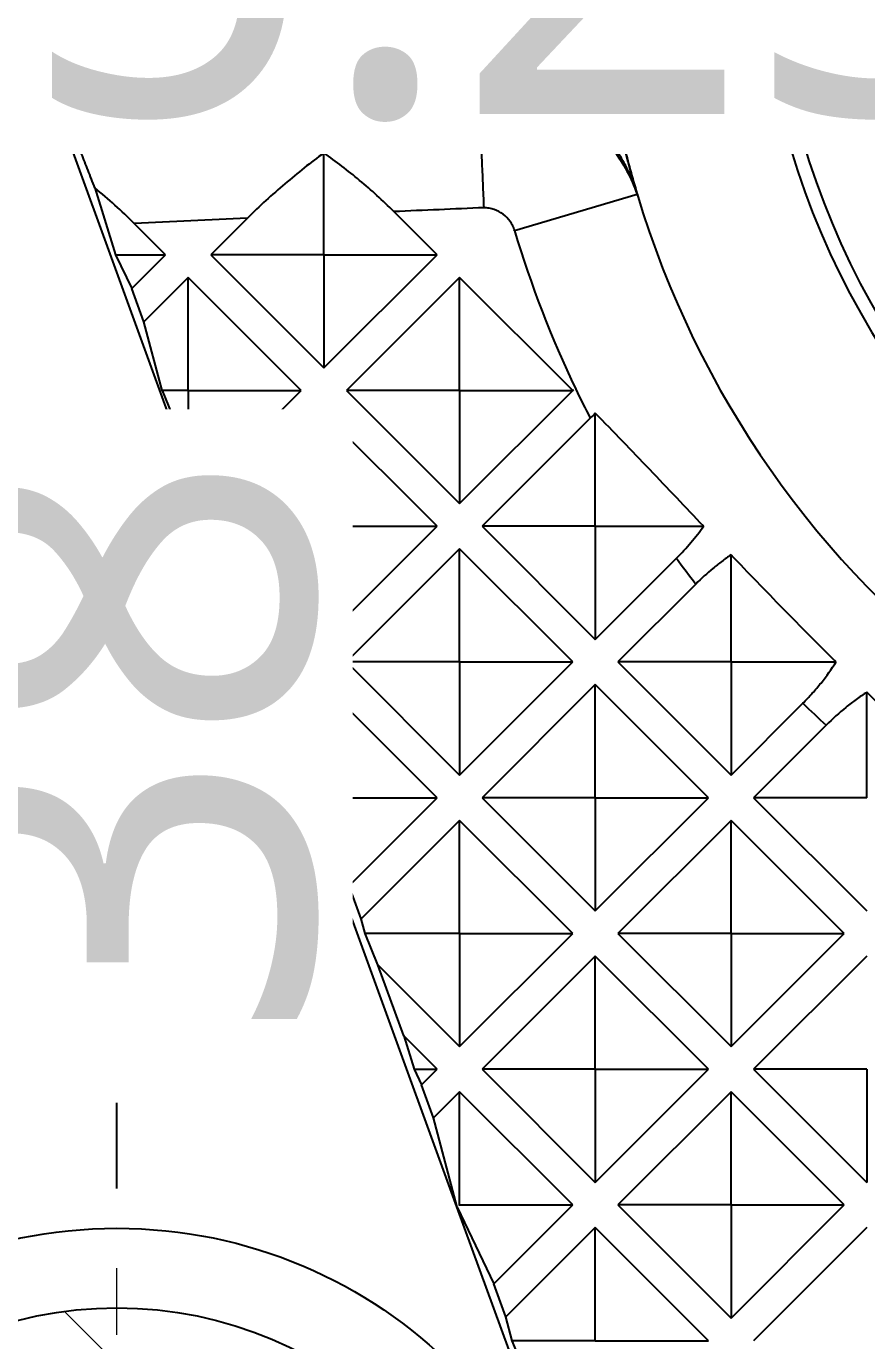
# Model space of a CAD drawing. Header units: millimetres. Extents: x 2519 to 3162, y 2051 to 2506.
# Drawn here: x 2850.84 to 2856.13, y 2315.84 to 2324.1 of the extents above; entities that cross this region are included whole.
import ezdxf
from ezdxf.enums import TextEntityAlignment as Align
from ezdxf.lldxf.tags import DXFTag

# ---------------------------------------------------------------- set-up
doc = ezdxf.new("R2010")
doc.units = ezdxf.units.MM
doc.linetypes.add('CENTER', pattern=[50.8, 31.75, -6.35, 6.35, -6.35])
doc.layers.add('20', color=7, linetype='Continuous', true_color=0xffffff)
doc.layers.add('dim', color=82, linetype='Continuous', lineweight=9)
doc.layers.add('epin', color=13, linetype='Continuous', lineweight=9)
doc.styles.add('Capful-A', font='')
doc.styles.add('TXT05', font='txt.shx', dxfattribs={"width": 0.5, "bigfont": 'gbcbig.shx'})
doc.styles.get('Capful-A').set_extended_font_data('Microsoft YaHei')
tags = doc.linetypes.add('DASHED', pattern=[25.72, 12.86, -12.86]).pattern_tags.tags
tags[6:7] = [DXFTag(74, 4), DXFTag(75, 0), DXFTag(340, '0'), DXFTag(46, 0.0), DXFTag(50, 0.0), DXFTag(44, 0.0), DXFTag(45, 0.0)]
tags[4:5] = [DXFTag(74, 4), DXFTag(75, 0), DXFTag(340, '0'), DXFTag(46, 0.0), DXFTag(50, 0.0), DXFTag(44, 0.0), DXFTag(45, 0.0)]
doc.dimstyles.new('Capful-A-1.0', dxfattribs={"dimtxt": 2.5, "dimasz": 2.5, "dimexe": 1.5, "dimexo": 1, "dimgap": 1.5, "dimtad": 0, "dimdsep": 46, "dimtxsty": 'Capful-A', "dimcen": 0, "dimclrt": 2, "dimazin": 2, "dimtfac": 1, "dimtmove": 0, "dimatfit": 3, "dimfxl": 0, "dimtolj": 1, "dimtzin": 0, "dimarcsym": 0})

# ---------------------------------------------------------------- blocks, each defined once
blk = doc.blocks.new('epin_ejp_5')
at = {"layer": 'epin'}
h = blk.add_hatch(dxfattribs=at)
h.set_pattern_fill('_ANSI31', color=123, scale=0.125, angle=90)
h.set_pattern_definition([(135, (-3763.9753, 4046.3883), (-0.280633004, -0.280633004), [])])
h.paths.add_polyline_path([(0, 2.5, 0.414214), (-2.5, 0), (0, 0)])
h.paths.add_polyline_path([(2.5, 0), (0, 0), (0, -2.5, 0.414214)])
at = {"layer": 'epin', "color": 1, "linetype": 'CENTER', "ltscale": 0.1}
for p, q in [((0, -2.75), (0, 2.75)), ((-2.75, 0), (2.75, 0))]:
    blk.add_line(p, q, dxfattribs=at)
at = {"layer": 'epin'}
blk.add_circle((0, 0), 2.5, dxfattribs=at)
at = {"layer": 'epin', "color": 6, "style": 'TXT05', "width": 0.5}
blk.add_text('%%c5', height=1.75, dxfattribs=at).set_placement((0.8292, 1.125), align=Align.MIDDLE)
blk = doc.blocks.new('*D133')
at = {"layer": 'Defpoints', "color": 0, "transparency": 16777216}
for p in [(2883.1637, 2315.0501), (2884.6611, 2315.0501), (2813.4137, 2279.5501)]:
    blk.add_point(p, dxfattribs=at)
at = {"layer": 'dim', "color": 0, "lineweight": -2, "transparency": 16777216}
blk.add_line((2883.6635, 2315.0501), (2884.6611, 2315.0501), dxfattribs=at)
at = {"layer": 'dim', "color": 2, "transparency": 16777216, "insert": (2891.4287, 2315.0501), "char_height": 2.5, "attachment_point": 5, "style": 'Capful-A', "bg_fill": 3, "box_fill_scale": 1.1, "bg_fill_color": 256, "bg_fill_true_color": 13158600, "bg_fill_transparency": 0}
blk.add_mtext('\\A1;35.5({\\fISOCPEUR|b0|i0|c134|p34;%%C}5)', dxfattribs=at)
blk = doc.blocks.new('*D134')
at = {"layer": 'Defpoints', "color": 0, "transparency": 16777216}
for p in [(2880.4137, 2319.3038), (2880.4137, 2317.8001), (2813.4137, 2279.5501)]:
    blk.add_point(p, dxfattribs=at)
at = {"layer": 'dim', "color": 0, "lineweight": -2, "transparency": 16777216}
blk.add_line((2880.4137, 2318.2998), (2880.4137, 2319.3038), dxfattribs=at)
at = {"layer": 'dim', "color": 2, "transparency": 16777216, "insert": (2880.4137, 2321.5611), "char_height": 2.5, "attachment_point": 5, "rotation": 90, "style": 'Capful-A', "bg_fill": 3, "box_fill_scale": 1.1, "bg_fill_color": 256, "bg_fill_true_color": 13158600, "bg_fill_transparency": 0}
blk.add_mtext('\\A1;67', dxfattribs=at)
blk = doc.blocks.new('*D137')
at = {"layer": 'Defpoints', "color": 0, "transparency": 16777216}
for p in [(2871.0387, 2321.7601), (2813.4137, 2279.5501)]:
    blk.add_point(p, dxfattribs=at)
at = {"layer": 'dim', "color": 0, "lineweight": -2, "transparency": 16777216}
blk.add_line((2870.539, 2321.7601), (2870.3055, 2321.7601), dxfattribs=at)
at = {"layer": 'dim', "color": 2, "transparency": 16777216, "insert": (2865.8976, 2321.7601), "char_height": 2.5, "attachment_point": 5, "style": 'Capful-A', "bg_fill": 3, "box_fill_scale": 1.1, "bg_fill_color": 256, "bg_fill_true_color": 13158600, "bg_fill_transparency": 0}
blk.add_mtext('\\A1;42.21', dxfattribs=at)
at = {"layer": 'Defpoints', "color": 0, "transparency": 16777216}
blk.add_point((2870.3055, 2321.7601), dxfattribs=at)
blk = doc.blocks.new('*D138')
at = {"layer": 'Defpoints', "color": 0, "transparency": 16777216}
for p in [(2873.2387, 2325.864), (2873.2387, 2323.9601), (2813.4137, 2279.5501)]:
    blk.add_point(p, dxfattribs=at)
at = {"layer": 'dim', "color": 0, "lineweight": -2, "transparency": 16777216}
blk.add_line((2873.2387, 2324.4598), (2873.2387, 2325.864), dxfattribs=at)
at = {"layer": 'dim', "color": 2, "transparency": 16777216, "insert": (2873.2387, 2330.3752), "char_height": 2.5, "attachment_point": 5, "rotation": 90, "style": 'Capful-A', "bg_fill": 3, "box_fill_scale": 1.1, "bg_fill_color": 256, "bg_fill_true_color": 13158600, "bg_fill_transparency": 0}
blk.add_mtext('\\A1;59.83', dxfattribs=at)
blk = doc.blocks.new('*D139')
at = {"layer": 'Defpoints', "color": 0, "transparency": 16777216}
for p in [(2857.7384, 2324.7751), (2858.2603, 2324.7751), (2813.4137, 2279.5501)]:
    blk.add_point(p, dxfattribs=at)
at = {"layer": 'dim', "color": 0, "lineweight": -2, "transparency": 16777216}
blk.add_line((2857.7605, 2324.7751), (2857.7384, 2324.7751), dxfattribs=at)
at = {"layer": 'dim', "color": 2, "transparency": 16777216, "insert": (2853.1005, 2324.7751), "char_height": 2.5, "attachment_point": 5, "style": 'Capful-A', "bg_fill": 3, "box_fill_scale": 1.1, "bg_fill_color": 256, "bg_fill_true_color": 13158600, "bg_fill_transparency": 0}
blk.add_mtext('\\A1;45.23', dxfattribs=at)
blk = doc.blocks.new('*D140')
at = {"layer": 'Defpoints', "color": 0, "transparency": 16777216}
for p in [(2860.4603, 2327.7548), (2860.4603, 2326.9751), (2813.4137, 2279.5501)]:
    blk.add_point(p, dxfattribs=at)
at = {"layer": 'dim', "color": 0, "lineweight": -2, "transparency": 16777216}
blk.add_line((2860.4603, 2327.4748), (2860.4603, 2327.7548), dxfattribs=at)
at = {"layer": 'dim', "color": 2, "transparency": 16777216, "insert": (2860.4603, 2332.3967), "char_height": 2.5, "attachment_point": 5, "rotation": 90, "style": 'Capful-A', "bg_fill": 3, "box_fill_scale": 1.1, "bg_fill_color": 256, "bg_fill_true_color": 13158600, "bg_fill_transparency": 0}
blk.add_mtext('\\A1;47.05', dxfattribs=at)
blk = doc.blocks.new('*D142')
at = {"layer": 'Defpoints', "color": 0, "transparency": 16777216}
for p in [(2851.4137, 2317.3379), (2851.4137, 2316.3001), (2813.4137, 2279.5501)]:
    blk.add_point(p, dxfattribs=at)
at = {"layer": 'dim', "color": 0, "lineweight": -2, "transparency": 16777216}
blk.add_line((2851.4137, 2316.7998), (2851.4137, 2317.3379), dxfattribs=at)
at = {"layer": 'dim', "color": 2, "transparency": 16777216, "insert": (2851.4137, 2319.5815), "char_height": 2.5, "attachment_point": 5, "rotation": 90, "style": 'Capful-A', "bg_fill": 3, "box_fill_scale": 1.1, "bg_fill_color": 256, "bg_fill_true_color": 13158600, "bg_fill_transparency": 0}
blk.add_mtext('\\A1;38', dxfattribs=at)

msp = doc.modelspace()

# ---------------------------------------------------------------- linework, layer by layer
at = {"layer": '20', "color": 7, "linetype": 'Continuous'}
for p, q in [((2853.5507, 2316.6857), (2851.014, 2323.6552)), ((2852.7147, 2322.666), (2852.7147, 2323.306)), ((2851.2754, 2323.0857), (2851.4053, 2322.666)), ((2853.9126, 2322.8175), (2854.6829, 2323.0478)), ((2851.7198, 2322.666), (2851.523, 2322.8627)), ((2852.2336, 2322.8956), (2852.004, 2322.666)), ((2853.4253, 2322.666), (2853.1544, 2322.9369)), ((2851.4053, 2322.666), (2851.7198, 2322.666)), ((2851.4053, 2322.666), (2851.5074, 2322.4536)), ((2851.5074, 2322.4536), (2851.7198, 2322.666)), ((2852.004, 2322.666), (2852.7147, 2321.9554)), ((2852.7147, 2322.666), (2852.004, 2322.666)), ((2852.7147, 2321.9554), (2853.4253, 2322.666)), ((2852.7147, 2322.666), (2853.4253, 2322.666)), ((2852.7147, 2322.666), (2852.7147, 2321.9554)), ((2851.5832, 2322.2452), (2851.5074, 2322.4536)), ((2851.8619, 2322.5239), (2851.5832, 2322.2452)), ((2851.8619, 2321.8132), (2851.8619, 2322.5239)), ((2852.5725, 2321.8132), (2851.8619, 2322.5239)), ((2853.5674, 2322.5239), (2852.8568, 2321.8132)), ((2853.5674, 2321.8132), (2853.5674, 2322.5239)), ((2854.2805, 2321.8108), (2853.5674, 2322.5239)), ((2851.6974, 2321.8132), (2851.5832, 2322.2452)), ((2851.8619, 2321.8132), (2851.6974, 2321.8132)), ((2851.6974, 2321.8132), (2851.8619, 2321.4124)), ((2851.8619, 2321.8132), (2851.8619, 2321.4124)), ((2851.8619, 2321.8132), (2852.5725, 2321.8132)), ((2851.9625, 2321.2032), (2852.5725, 2321.8132)), ((2853.5674, 2321.8132), (2852.8568, 2321.8132)), ((2852.8568, 2321.8132), (2853.5674, 2321.1026)), ((2853.5674, 2321.1026), (2854.2851, 2321.8202)), ((2853.5674, 2321.8132), (2853.5674, 2321.1026)), ((2853.5674, 2321.8132), (2854.2811, 2321.8132)), ((2852.7147, 2321.6711), (2852.0384, 2320.9948)), ((2852.7147, 2320.9605), (2852.7147, 2321.6711)), ((2853.4253, 2320.9605), (2852.7147, 2321.6711)), ((2854.3882, 2321.6391), (2853.7096, 2320.9605)), ((2854.4202, 2320.9605), (2854.4202, 2321.6703)), ((2851.8619, 2321.4124), (2851.9625, 2321.2032)), ((2852.0384, 2320.9948), (2851.9625, 2321.2032)), ((2852.0384, 2320.9948), (2852.0474, 2320.9605)), ((2852.7147, 2320.9605), (2852.0474, 2320.9605)), ((2852.0474, 2320.9605), (2852.0776, 2320.8868)), ((2852.0776, 2320.8868), (2852.7147, 2320.2498)), ((2852.2403, 2320.4399), (2852.0776, 2320.8868)), ((2852.7147, 2320.2498), (2853.4253, 2320.9605)), ((2852.7147, 2320.9605), (2852.7147, 2320.2498)), ((2852.7147, 2320.9605), (2853.4253, 2320.9605)), ((2854.4202, 2320.9605), (2853.7096, 2320.9605)), ((2853.7096, 2320.9605), (2854.4202, 2320.2498)), ((2854.4202, 2320.9605), (2854.4202, 2320.2498)), ((2854.4202, 2320.9605), (2855.1013, 2320.9605)), ((2853.5674, 2320.8183), (2852.8568, 2320.1077)), ((2853.5674, 2320.1077), (2853.5674, 2320.8183)), ((2854.2781, 2320.1077), (2853.5674, 2320.8183)), ((2854.4202, 2320.2498), (2854.9302, 2320.7598)), ((2855.273, 2320.1077), (2855.273, 2320.7808)), ((2855.052, 2320.5973), (2854.5623, 2320.1077)), ((2852.5725, 2320.1077), (2852.2403, 2320.4399)), ((2852.2403, 2320.4399), (2852.3431, 2320.1077)), ((2852.3431, 2320.1077), (2852.5725, 2320.1077)), ((2852.3431, 2320.1077), (2852.4176, 2319.9528)), ((2852.4176, 2319.9528), (2852.5725, 2320.1077)), ((2853.5674, 2320.1077), (2852.8568, 2320.1077)), ((2852.8568, 2320.1077), (2853.5674, 2319.397)), ((2853.5674, 2320.1077), (2853.5674, 2319.397)), ((2853.5674, 2319.397), (2854.2781, 2320.1077)), ((2853.5674, 2320.1077), (2854.2781, 2320.1077)), ((2855.273, 2320.1077), (2854.5623, 2320.1077)), ((2854.5623, 2320.1077), (2855.273, 2319.397)), ((2855.273, 2320.1077), (2855.273, 2319.397)), ((2855.273, 2320.1077), (2855.933, 2320.1077)), ((2852.4935, 2319.7444), (2852.4176, 2319.9528)), ((2852.7147, 2319.9656), (2852.4935, 2319.7444)), ((2853.4253, 2319.2549), (2852.7147, 2319.9656)), ((2852.7147, 2319.2549), (2852.7147, 2319.9656)), ((2854.4202, 2319.9656), (2853.7096, 2319.2549)), ((2855.1309, 2319.2549), (2854.4202, 2319.9656)), ((2854.4202, 2319.2549), (2854.4202, 2319.9656)), ((2856.1258, 2319.2549), (2856.1258, 2319.9175)), ((2855.273, 2319.397), (2855.7242, 2319.8483)), ((2852.6228, 2319.2549), (2852.4935, 2319.7444)), ((2855.8712, 2319.7111), (2855.4151, 2319.2549)), ((2852.7147, 2319.2549), (2852.6228, 2319.2549)), ((2852.6228, 2319.2549), (2852.7147, 2319.0311)), ((2852.7147, 2319.2549), (2852.7147, 2319.0311)), ((2852.7147, 2319.2549), (2853.4253, 2319.2549)), ((2852.8727, 2318.7023), (2853.4253, 2319.2549)), ((2853.7096, 2319.2549), (2854.4202, 2318.5443)), ((2854.4202, 2319.2549), (2853.7096, 2319.2549)), ((2854.4202, 2318.5443), (2855.1309, 2319.2549)), ((2854.4202, 2319.2549), (2854.4202, 2318.5443)), ((2854.4202, 2319.2549), (2855.1309, 2319.2549)), ((2855.4151, 2319.2549), (2856.1258, 2318.5443)), ((2856.1258, 2319.2549), (2855.4151, 2319.2549)), ((2853.5674, 2319.1128), (2852.9486, 2318.4939)), ((2854.2781, 2318.4021), (2853.5674, 2319.1128)), ((2853.5674, 2318.4021), (2853.5674, 2319.1128)), ((2855.273, 2319.1128), (2854.5623, 2318.4021)), ((2855.273, 2318.4021), (2855.273, 2319.1128)), ((2855.9836, 2318.4021), (2855.273, 2319.1128)), ((2852.7147, 2319.0311), (2852.8727, 2318.7023)), ((2852.9486, 2318.4939), (2852.8727, 2318.7023)), ((2852.9728, 2318.4021), (2852.9486, 2318.4939)), ((2853.5674, 2318.4021), (2852.9728, 2318.4021)), ((2853.0536, 2318.2053), (2852.9728, 2318.4021)), ((2853.5674, 2318.4021), (2853.5674, 2317.6915)), ((2853.5674, 2318.4021), (2854.2781, 2318.4021)), ((2853.5674, 2317.6915), (2854.2781, 2318.4021)), ((2855.273, 2318.4021), (2854.5623, 2318.4021)), ((2854.5623, 2318.4021), (2855.273, 2317.6915)), ((2855.273, 2318.4021), (2855.273, 2317.6915)), ((2855.273, 2318.4021), (2855.9836, 2318.4021)), ((2855.273, 2317.6915), (2855.9836, 2318.4021)), ((2854.4202, 2318.26), (2853.7096, 2317.5494)), ((2854.4202, 2317.5494), (2854.4202, 2318.26)), ((2855.1309, 2317.5494), (2854.4202, 2318.26)), ((2856.1258, 2318.26), (2855.4151, 2317.5494)), ((2853.0536, 2318.2053), (2853.5674, 2317.6915)), ((2853.2163, 2317.7584), (2853.0536, 2318.2053)), ((2853.4253, 2317.5494), (2853.2163, 2317.7584)), ((2853.2163, 2317.7584), (2853.281, 2317.5494)), ((2853.281, 2317.5494), (2853.3279, 2317.4519)), ((2853.281, 2317.5494), (2853.4253, 2317.5494)), ((2853.3279, 2317.4519), (2853.4253, 2317.5494)), ((2853.7096, 2317.5494), (2854.4202, 2316.8387)), ((2854.4202, 2317.5494), (2853.7096, 2317.5494)), ((2854.4202, 2317.5494), (2855.1309, 2317.5494)), ((2854.4202, 2317.5494), (2854.4202, 2316.8387)), ((2854.4202, 2316.8387), (2855.1309, 2317.5494)), ((2856.1258, 2317.5494), (2855.4151, 2317.5494)), ((2855.4151, 2317.5494), (2856.1258, 2316.8387)), ((2856.1258, 2317.5494), (2856.1258, 2316.8387)), ((2853.4037, 2317.2435), (2853.3279, 2317.4519)), ((2853.5674, 2317.4072), (2853.4037, 2317.2435)), ((2854.2781, 2316.6966), (2853.5674, 2317.4072)), ((2853.5674, 2316.6941), (2853.5674, 2317.4072)), ((2855.273, 2317.4072), (2854.5623, 2316.6966)), ((2855.9836, 2316.6966), (2855.273, 2317.4072)), ((2855.273, 2316.6966), (2855.273, 2317.4072)), ((2853.5519, 2316.6827), (2853.4037, 2317.2435)), ((2856.8161, 2307.7141), (2853.5507, 2316.6857)), ((2853.5519, 2316.6821), (2853.783, 2316.2015)), ((2853.5649, 2316.6966), (2854.2781, 2316.6966)), ((2853.783, 2316.2015), (2854.2781, 2316.6966)), ((2855.273, 2316.6966), (2854.5623, 2316.6966)), ((2854.5623, 2316.6966), (2855.273, 2315.986)), ((2855.273, 2316.6966), (2855.273, 2315.986)), ((2855.273, 2315.986), (2855.9836, 2316.6966)), ((2855.273, 2316.6966), (2855.9836, 2316.6966)), ((2854.4202, 2316.5545), (2853.8588, 2315.9931)), ((2854.4202, 2315.8438), (2854.4202, 2316.5545)), ((2855.1309, 2315.8438), (2854.4202, 2316.5545)), ((2856.1258, 2316.5545), (2855.4151, 2315.8438)), ((2853.8588, 2315.9931), (2853.783, 2316.2015)), ((2853.8983, 2315.8438), (2853.8588, 2315.9931)), ((2854.4202, 2315.8438), (2853.8983, 2315.8438)), ((2854.0296, 2315.5238), (2853.8983, 2315.8438)), ((2854.4202, 2315.8438), (2855.1309, 2315.8438))]:
    msp.add_line(p, q, dxfattribs=at)
at = {"layer": '20', "color": 8, "linetype": 'DASHED', "ltscale": 0.2}
for centre, radius in [((2860.4603, 2324.7751), 4.5), ((2851.4137, 2313.5501), 3)]:
    msp.add_circle(centre, radius, dxfattribs=at)
at = {"layer": '20', "color": 7, "linetype": 'Continuous'}
for radius, start, end in [(4.9372, 179.91586, 284.2485), (5.025, 180.54981, 283.66177), (6.03, 196.64546, 269.46964), (6.03, 196.64546, 269.46964), (6.834, 196.64546, 205.59824), (6.834, 205.59824, 207.31458), (6.834, 215.98275, 217.68524), (6.834, 226.13102, 227.81725)]:
    msp.add_arc((2860.4603, 2324.7751), radius, start, end, dxfattribs=at)
for centre, major_axis, ratio, start_param, end_param in [((2878.0723, 1756.9755), (-30.4201, 566.4964), 0.998628, 6.272521, 6.277212), ((2878.0743, 1756.9397), (30.4402, -566.4913), 0.99863, 3.130893, 3.135542), ((2878.0715, 1756.9923), (30.4402, -566.4913), 0.99863, 3.135614, 3.146741), ((2878.072, 1756.9818), (30.397, -565.6874), 0.99863, 3.130893, 3.131895), ((2878.072, 1756.9818), (30.397, -565.6874), 0.99863, 3.133525, 3.134782)]:
    msp.add_ellipse(centre, major_axis=major_axis, ratio=ratio, start_param=start_param, end_param=end_param, dxfattribs=at)
for points, knots in [([(2860.1253, 2336.7143), (2852.4574, 2336.4591), (2837.8403, 2335.7475), (2817.0578, 2333.8057), (2798.4628, 2331.0691), (2782.0749, 2327.7339), (2771.941, 2325.0435), (2767.2723, 2323.6076)], [0, 0, 0, 0, 0.244656, 0.466614, 0.665581, 0.844046, 1, 1, 1, 1]), ([(2767.2723, 2323.6076), (2771.0208, 2324.7605), (2774.7996, 2325.7947), (2779.5517, 2326.9748), (2780.5035, 2327.2051), (2782.4099, 2327.6555), (2784.3189, 2328.0955), (2786.2331, 2328.5152), (2787.6705, 2328.8226), (2788.15, 2328.9239), (2789.1095, 2329.124), (2789.5894, 2329.2228), (2791.9899, 2329.7109), (2793.9133, 2330.082), (2797.7659, 2330.7883), (2799.6951, 2331.1236), (2805.4905, 2332.0786), (2809.3649, 2332.6472), (2815.1914, 2333.4065), (2817.136, 2333.644), (2820.0564, 2333.978), (2821.0305, 2334.0856), (2822.9791, 2334.2937), (2825.903, 2334.5951), (2828.8298, 2334.8654), (2832.7346, 2335.2003), (2834.6882, 2335.355), (2838.5973, 2335.6409), (2840.5528, 2335.7721), (2844.4648, 2336.0131), (2846.4212, 2336.1228), (2852.2921, 2336.4228), (2856.208, 2336.5839), (2860.1253, 2336.7143)], [0, 0, 0, 0, 0.125, 0.125, 0.15625, 0.15625, 0.1875, 0.21875, 0.21875, 0.234375, 0.234375, 0.25, 0.25, 0.3125, 0.3125, 0.375, 0.375, 0.5, 0.5, 0.5625, 0.5625, 0.59375, 0.59375, 0.625, 0.6875, 0.6875, 0.75, 0.75, 0.8125, 0.8125, 0.875, 0.875, 1, 1, 1, 1]), ([(2854.4836, 2323.9745), (2854.4795, 2324.0056), (2854.4739, 2324.0363), (2854.4599, 2324.0973), (2854.4514, 2324.1275), (2854.4221, 2324.216), (2854.3974, 2324.2726), (2854.3526, 2324.354), (2854.3364, 2324.3805), (2854.3101, 2324.4193), (2854.301, 2324.4321), (2854.2823, 2324.457), (2854.2727, 2324.4692), (2854.2235, 2324.529), (2854.18, 2324.5729), (2854.1205, 2324.6227), (2854.1084, 2324.6324), (2854.0835, 2324.6513), (2854.0708, 2324.6606), (2854.0323, 2324.6872), (2854.006, 2324.7036), (2853.9252, 2324.749), (2853.8687, 2324.7742), (2853.795, 2324.7992), (2853.78, 2324.8039), (2853.75, 2324.8126), (2853.7349, 2324.8165), (2853.6896, 2324.8273), (2853.6592, 2324.8331), (2853.5675, 2324.8462), (2853.5056, 2324.8493), (2853.443, 2324.8465)], [0, 0, 0, 0, 0.0625, 0.0625, 0.125, 0.125, 0.25, 0.25, 0.3125, 0.3125, 0.34375, 0.34375, 0.375, 0.375, 0.5, 0.5, 0.53125, 0.53125, 0.5625, 0.5625, 0.625, 0.625, 0.75, 0.75, 0.78125, 0.78125, 0.8125, 0.8125, 0.875, 0.875, 1, 1, 1, 1]), ([(2853.6867, 2323.7637), (2853.6827, 2323.776), (2853.6748, 2323.8006), (2853.6631, 2323.8376), (2853.6516, 2323.8746), (2853.6404, 2323.9117), (2853.6293, 2323.9488), (2853.6186, 2323.9859), (2853.608, 2324.0231), (2853.5977, 2324.0604), (2853.5877, 2324.0977), (2853.5779, 2324.1351), (2853.5682, 2324.1724), (2853.562, 2324.1974), (2853.5589, 2324.2099)], [0, 0, 0, 0, 0.082882, 0.165846, 0.248893, 0.332021, 0.415231, 0.498523, 0.581898, 0.665354, 0.748892, 0.832513, 0.916215, 1, 1, 1, 1]), ([(2854.6829, 2323.0478), (2854.6671, 2323.1009), (2854.647, 2323.1521), (2854.6108, 2323.226), (2854.5913, 2323.2622), (2854.5693, 2323.2973), (2854.5542, 2323.3205), (2854.5464, 2323.332), (2854.5063, 2323.3882), (2854.4709, 2323.43), (2854.413, 2323.4881), (2854.3828, 2323.516), (2854.3508, 2323.5421), (2854.329, 2323.5592), (2854.3179, 2323.5675), (2854.2617, 2323.6078), (2854.2147, 2323.636), (2854.1411, 2323.6724), (2854.116, 2323.6835), (2854.065, 2323.7037), (2854.0388, 2323.7128), (2853.9593, 2323.7369), (2853.8519, 2323.76), (2853.7422, 2323.7654), (2853.6867, 2323.7636)], [0, 0, 0, 0, 0.125, 0.125, 0.1875, 0.21875, 0.21875, 0.25, 0.25, 0.375, 0.375, 0.4375, 0.46875, 0.46875, 0.5, 0.5, 0.625, 0.625, 0.6875, 0.6875, 0.75, 0.75, 0.875, 1, 1, 1, 1]), ([(2853.7212, 2322.9615), (2853.719, 2323.0123), (2853.7169, 2323.0632), (2853.7126, 2323.163), (2853.7105, 2323.212), (2853.7064, 2323.3064), (2853.7045, 2323.3518), (2853.7008, 2323.4374), (2853.699, 2323.4776), (2853.6959, 2323.5513), (2853.6944, 2323.5848), (2853.6919, 2323.6441), (2853.6908, 2323.6697), (2853.689, 2323.7123), (2853.6882, 2323.7292), (2853.6872, 2323.7535), (2853.6869, 2323.761), (2853.6867, 2323.7637)], [0, 0, 0, 0, 0.125, 0.125, 0.25, 0.25, 0.375, 0.375, 0.5, 0.5, 0.625, 0.625, 0.75, 0.75, 0.875, 0.875, 1, 1, 1, 1]), ([(2853.6885, 2323.7237), (2853.7498, 2323.7263), (2853.8114, 2323.7234), (2854.0033, 2323.6962), (2854.1287, 2323.6523), (2854.3562, 2323.518), (2854.4556, 2323.429), (2854.5977, 2323.2405), (2854.6477, 2323.1465), (2854.6821, 2323.0476)], [0, 0, 0, 0, 0.143053, 0.143053, 0.449261, 0.449261, 0.75547, 0.75547, 1, 1, 1, 1]), ([(2851.0319, 2323.6433), (2851.0289, 2323.6453), (2851.0259, 2323.6473), (2851.0214, 2323.6502), (2851.02, 2323.6512), (2851.017, 2323.6532), (2851.0155, 2323.6542), (2851.014, 2323.6552)], [0, 0, 0, 0, 0.5, 0.5, 0.75, 0.75, 1, 1, 1, 1]), ([(2851.2754, 2323.0857), (2851.2609, 2323.1237), (2851.2466, 2323.1606), (2851.2257, 2323.2142), (2851.2188, 2323.2318), (2851.2051, 2323.2663), (2851.1983, 2323.2832), (2851.1785, 2323.3325), (2851.1658, 2323.3634), (2851.1476, 2323.4071), (2851.1417, 2323.4212), (2851.1301, 2323.4485), (2851.1244, 2323.4617), (2851.108, 2323.4992), (2851.098, 2323.5217), (2851.0841, 2323.5515), (2851.0775, 2323.5655), (2851.0714, 2323.5779), (2851.0674, 2323.5859), (2851.0655, 2323.5897), (2851.0562, 2323.6078), (2851.0498, 2323.6192), (2851.0392, 2323.6359), (2851.035, 2323.6412), (2851.0319, 2323.6433)], [0, 0, 0, 0, 0.125, 0.125, 0.1875, 0.1875, 0.25, 0.25, 0.375, 0.375, 0.4375, 0.4375, 0.5, 0.5, 0.625, 0.625, 0.6875, 0.71875, 0.71875, 0.75, 0.75, 0.875, 0.875, 1, 1, 1, 1]), ([(2852.7147, 2323.306), (2852.6313, 2323.2449), (2852.5495, 2323.1804), (2852.4291, 2323.0781), (2852.3893, 2323.0431), (2852.3108, 2322.971), (2852.2719, 2322.9339), (2852.2336, 2322.8956)], [0, 0, 0, 0, 0.5, 0.5, 0.75, 0.75, 1, 1, 1, 1]), ([(2853.1544, 2322.9369), (2853.1195, 2322.9719), (2853.084, 2323.0056), (2853.0122, 2323.071), (2852.9759, 2323.1026), (2852.8658, 2323.1945), (2852.7909, 2323.252), (2852.7147, 2323.306)], [0, 0, 0, 0, 0.25, 0.25, 0.5, 0.5, 1, 1, 1, 1]), ([(2851.523, 2322.8627), (2851.4833, 2322.9025), (2851.4427, 2322.9408), (2851.3601, 2323.015), (2851.3181, 2323.0509), (2851.2754, 2323.0857)], [0, 0, 0, 0, 0.5, 0.5, 1, 1, 1, 1]), ([(2853.9126, 2322.8175), (2853.9095, 2322.8278), (2853.9057, 2322.8378), (2853.8964, 2322.857), (2853.891, 2322.8662), (2853.8726, 2322.8927), (2853.8578, 2322.908), (2853.8234, 2322.9338), (2853.8046, 2322.9437), (2853.7741, 2322.954), (2853.7637, 2322.9567), (2853.7426, 2322.9602), (2853.732, 2322.9611), (2853.7212, 2322.9612)], [0, 0, 0, 0, 0.125, 0.125, 0.25, 0.25, 0.5, 0.5, 0.75, 0.75, 0.875, 0.875, 1, 1, 1, 1]), ([(2855.1013, 2320.9605), (2854.9882, 2321.0791), (2854.8754, 2321.198), (2854.7056, 2321.3758), (2854.6488, 2321.435), (2854.535, 2321.553), (2854.4778, 2321.6118), (2854.4202, 2321.6703)], [0, 0, 0, 0, 0.5, 0.5, 0.75, 0.75, 1, 1, 1, 1]), ([(2854.9302, 2320.7598), (2854.9622, 2320.7918), (2854.9923, 2320.8245), (2855.0493, 2320.8914), (2855.0761, 2320.9256), (2855.1013, 2320.9605)], [0, 0, 0, 0, 0.5, 0.5, 1, 1, 1, 1]), ([(2855.273, 2320.7808), (2855.2538, 2320.7679), (2855.2347, 2320.7543), (2855.1968, 2320.7258), (2855.1781, 2320.711), (2855.1228, 2320.665), (2855.0869, 2320.6323), (2855.052, 2320.5973)], [0, 0, 0, 0, 0.25, 0.25, 0.5, 0.5, 1, 1, 1, 1]), ([(2855.7242, 2319.8483), (2855.7446, 2319.8687), (2855.7644, 2319.8896), (2855.7931, 2319.9216), (2855.8025, 2319.9323), (2855.8208, 2319.9539), (2855.8298, 2319.9647), (2855.8734, 2320.019), (2855.9049, 2320.0631), (2855.933, 2320.1077)], [0, 0, 0, 0, 0.25, 0.25, 0.375, 0.375, 0.5, 0.5, 1, 1, 1, 1]), ([(2856.1258, 2319.9175), (2856.1038, 2319.9033), (2856.0819, 2319.8884), (2856.0381, 2319.8566), (2856.0166, 2319.8401), (2855.9527, 2319.7883), (2855.9113, 2319.7511), (2855.8712, 2319.7111)], [0, 0, 0, 0, 0.25, 0.25, 0.5, 0.5, 1, 1, 1, 1]), ([(2856.8149, 2319.2549), (2856.6995, 2319.3647), (2856.5842, 2319.4745), (2856.3542, 2319.6951), (2856.2397, 2319.8059), (2856.1258, 2319.9175)], [0, 0, 0, 0, 0.5, 0.5, 1, 1, 1, 1])]:
    msp.add_open_spline(points, degree=3, knots=knots, dxfattribs=at)
for points in [[(2854.6739, 2323.0782), (2854.5848, 2323.3821), (2854.5209, 2323.687), (2854.481, 2323.993)], [(2854.4836, 2323.9745), (2854.4977, 2323.8693), (2854.5314, 2323.6604), (2854.5979, 2323.3515), (2854.6528, 2323.1486), (2854.6829, 2323.0478)], [(2854.4202, 2321.6703), (2854.4094, 2321.6601), (2854.3988, 2321.6497), (2854.3882, 2321.6391)], [(2855.933, 2320.1077), (2855.8215, 2320.2185), (2855.6002, 2320.4417), (2855.3817, 2320.6675), (2855.273, 2320.7808)]]:
    msp.add_open_spline(points, degree=3, dxfattribs=at)

# ---------------------------------------------------------------- block references
at = {"layer": 'epin'}
msp.add_blockref('epin_ejp_5', (2851.4137, 2313.5501), dxfattribs=at)

# ---------------------------------------------------------------- next in the draw order: dimensions: what is measured, and where the dimension line sits
at = {"layer": 'dim'}
dim = msp.add_ordinate_dim(feature_location=(2883.1637, 2315.0501), offset=(1.4973, 0), dtype=0, origin=(2813.4137, 2279.5501), text='<>({\\fISOCPEUR|b0|i0|c134|p34;%%C}5)', dimstyle='Capful-A-1.0', override={"dimasz": 2, "dimexe": 0.49975, "dimexo": 0.49975, "dimgap": 0.49975}, dxfattribs=at)
dim.commit()
dim.dimension.update_dxf_attribs({"geometry": '*D133', "text_midpoint": (2891.4287, 2315.0501)})

# ---------------------------------------------------------------- next in the draw order: dimensions: what is measured, and where the dimension line sits
dim = msp.add_ordinate_dim(feature_location=(2880.4137, 2317.8001), offset=(0, 1.5037), dtype=1, origin=(2813.4137, 2279.5501), dimstyle='Capful-A-1.0', override={"dimasz": 2, "dimexe": 0.49975, "dimexo": 0.49975, "dimgap": 0.49975}, dxfattribs=at)
dim.commit()
dim.dimension.update_dxf_attribs({"geometry": '*D134', "text_midpoint": (2880.4137, 2321.5611)})

# ---------------------------------------------------------------- next in the draw order: dimensions: what is measured, and where the dimension line sits
dim = msp.add_ordinate_dim(feature_location=(2871.0387, 2321.7601), offset=(-0.7332, 0), dtype=0, origin=(2813.4137, 2279.5501), dimstyle='Capful-A-1.0', override={"dimasz": 2, "dimexe": 0.49975, "dimexo": 0.49975, "dimgap": 0.49975}, dxfattribs=at)
dim.commit()
dim.dimension.update_dxf_attribs({"geometry": '*D137', "text_midpoint": (2865.8976, 2321.7601)})

# ---------------------------------------------------------------- next in the draw order: dimensions: what is measured, and where the dimension line sits
dim = msp.add_ordinate_dim(feature_location=(2873.2387413921, 2323.9600935882), offset=(0, 1.9039244087), dtype=1, origin=(2813.4137413921, 2279.5500935882), dimstyle='Capful-A-1.0', override={"dimasz": 2, "dimexe": 0.49975, "dimexo": 0.49975, "dimgap": 0.49975}, dxfattribs=at)
dim.commit()
dim.dimension.update_dxf_attribs({"geometry": '*D138', "text_midpoint": (2873.2387413921, 2330.3752270027)})

# ---------------------------------------------------------------- next in the draw order: dimensions: what is measured, and where the dimension line sits
dim = msp.add_ordinate_dim(feature_location=(2858.2602609228, 2324.7750935882), offset=(-0.5218447712, 0), dtype=0, origin=(2813.4137413921, 2279.5500935882), dimstyle='Capful-A-1.0', override={"dimasz": 2, "dimexe": 0.49975, "dimexo": 0.49975, "dimgap": 0.49975}, dxfattribs=at)
dim.commit()
dim.dimension.update_dxf_attribs({"geometry": '*D139', "text_midpoint": (2853.1005125041, 2324.7750935882)})

# ---------------------------------------------------------------- next in the draw order: dimensions: what is measured, and where the dimension line sits
dim = msp.add_ordinate_dim(feature_location=(2860.4603, 2326.9751), offset=(0, 0.7797), dtype=1, origin=(2813.4137, 2279.5501), dimstyle='Capful-A-1.0', override={"dimasz": 2, "dimexe": 0.49975, "dimexo": 0.49975, "dimgap": 0.49975}, dxfattribs=at)
dim.commit()
dim.dimension.update_dxf_attribs({"geometry": '*D140', "text_midpoint": (2860.4603, 2332.3967)})

# ---------------------------------------------------------------- next in the draw order: dimensions: what is measured, and where the dimension line sits
dim = msp.add_ordinate_dim(feature_location=(2851.4137, 2316.3001), offset=(0, 1.0378), dtype=1, origin=(2813.4137, 2279.5501), dimstyle='Capful-A-1.0', override={"dimasz": 2, "dimexe": 0.49975, "dimexo": 0.49975, "dimgap": 0.49975}, dxfattribs=at)
dim.commit()
dim.dimension.update_dxf_attribs({"geometry": '*D142', "text_midpoint": (2851.4137, 2319.5815)})

# ---------------------------------------------------------------- next in the draw order: linework, layer by layer
at = {"color": 2}
msp.add_circle((2851.4137, 2313.5501), 2.5, dxfattribs=at)

doc.saveas('drawing.dxf')
